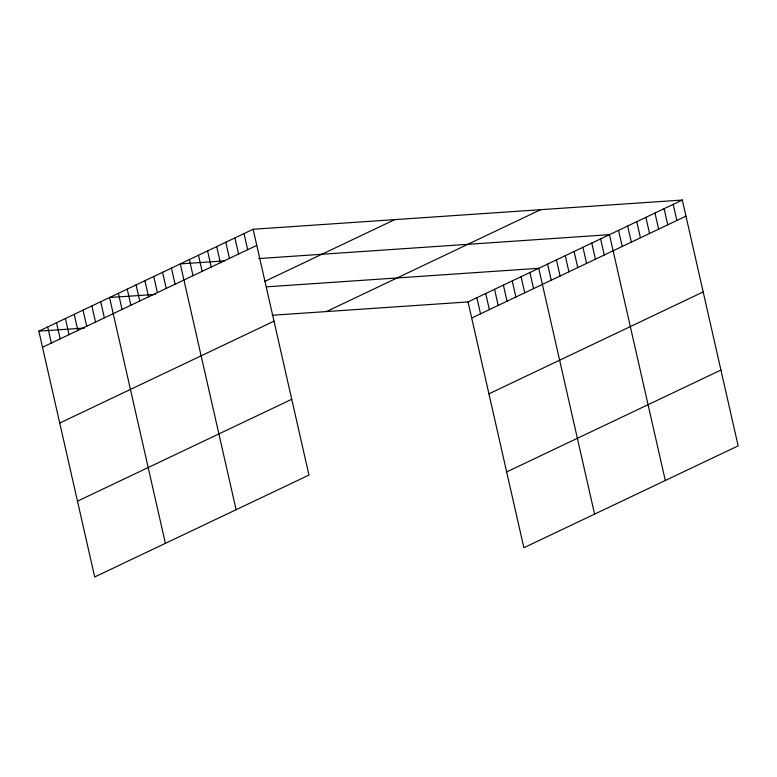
<?xml version="1.0" encoding="UTF-8"?>
<svg xmlns="http://www.w3.org/2000/svg" width="777" height="777" viewBox="0 0 777 777"><rect width="100%" height="100%" fill="white"/><g stroke="black" fill="none" stroke-linecap="round" stroke-linejoin="round"><path stroke-width="1.17" d="M253.117 229.264L308.964 475.077L94.697 576.961L38.85 331.148L253.117 229.264L682.303 200.039L738.15 445.852L523.883 547.736L468.036 301.923L682.303 200.039M42.512 347.261L256.779 245.377M264.938 281.342L394.745 219.619M59.732 423.057L273.999 321.173M326.408 311.567L540.666 209.683M77.477 501.165L291.744 399.281M471.697 318.036L685.965 216.152M488.918 393.832L703.185 291.948M506.662 471.94L720.93 370.046M224.747 260.878L180.264 263.908L236.111 509.722M258.692 258.566L609.45 234.673L665.297 480.497M155.206 294.415L109.557 297.523L165.404 543.337M266.666 286.83L538.743 268.298L594.59 514.112M38.85 331.148L84.499 328.04M272.241 315.258L468.036 301.923M673.193 204.37L676.854 220.483M664.092 208.692L667.754 224.806M654.982 213.024L658.643 229.137M645.881 217.356L649.533 233.469M636.771 221.688L640.433 237.801M627.661 226.02L631.322 242.133M618.56 230.351L622.222 246.455M600.611 238.879L604.273 254.992M591.773 243.084L595.435 259.197M582.935 247.29L586.596 263.393M574.096 251.486L577.758 267.599M565.258 255.691L568.919 271.804M556.419 259.897L560.081 276.01M547.581 264.093L551.243 280.206M529.904 272.504L533.566 288.617M521.066 276.709L524.728 292.812M512.228 280.905L515.889 297.018M503.389 285.11L507.051 301.223M494.551 289.316L498.212 305.429M485.712 293.512L489.374 309.625M476.874 297.717L480.536 313.83M244.007 233.595L247.669 249.708M234.907 237.927L238.558 254.03M225.796 242.249L229.458 258.362M216.686 246.581L220.347 262.694M207.585 250.913L211.247 267.026M198.475 255.244L202.137 271.358M189.374 259.576L193.036 275.689M171.426 268.104L175.087 284.217M162.587 272.309L166.249 288.422M153.749 276.515L157.41 292.628M144.91 280.711L148.572 296.824M136.072 284.916L139.734 301.029M127.234 289.122L130.895 305.235M118.395 293.327L122.057 309.431M100.719 301.729L104.38 317.842M91.88 305.934L95.542 322.047M83.042 310.13L86.703 326.243M74.204 314.335L77.865 330.448M65.365 318.541L69.027 334.654M56.527 322.746L60.188 338.85M47.688 326.942L51.35 343.055"/></g></svg>
